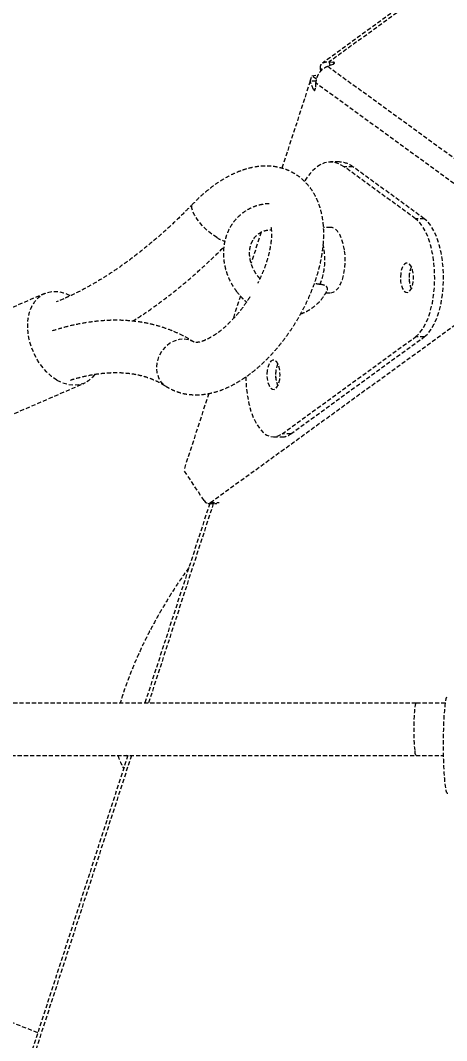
# Model space of a CAD drawing. Header units: millimetres. Extents: x -6061 to 5100, y -3651 to 3328.
# Drawn here: x 947.7 to 1078.1, y 406.5 to 718.5 of the extents above; entities that cross this region are included whole.
import ezdxf

# ---------------------------------------------------------------- set-up
doc = ezdxf.new("R2010")
doc.units = ezdxf.units.MM
doc.linetypes.add('HIDDEN', pattern=[1.905, 1.27, -0.635])
for name, color, linetype in [('DIKOM_ОБЪЕКТ', 7, 'Continuous'), ('DIKOM_РАЗМЕР_ЗОНА', 7, 'Continuous'), ('DIKOM_РАЗМЕР_ОБЪЕКТА', 7, 'Continuous')]:
    doc.layers.add(name, color=color, linetype=linetype)
doc.styles.add('style1', font='arialbd.ttf', dxfattribs={"width": 0.8})
doc.dimstyles.new('1-50', dxfattribs={"dimtxt": 300, "dimasz": 200, "dimexe": 100, "dimexo": 0, "dimgap": 100, "dimtad": 1, "dimtxsty": 'style1', "dimcen": 200, "dimclrd": 7, "dimclre": 7, "dimclrt": 7, "dimadec": 1, "dimazin": 2, "dimtfac": 1, "dimtmove": 0, "dimatfit": 2, "dimfxl": 0, "dimlwd": 25, "dimlwe": 18, "dimarcsym": 0})

# ---------------------------------------------------------------- blocks, each defined once
blk = doc.blocks.new('*D0')
at = {"layer": 'Defpoints', "color": 0, "transparency": 16777216}
for p in [(3244.44, 1090.08), (-2954.24, -571.35), (3244.44, -1487.03)]:
    blk.add_point(p, dxfattribs=at)
at = {"layer": 'DIKOM_РАЗМЕР_ОБЪЕКТА', "color": 7, "lineweight": 18, "transparency": 16777216}
for p, q in [((3244.44, 1090.08), (3244.44, -1587.03)), ((-2954.24, -571.35), (-2954.24, -1587.03))]:
    blk.add_line(p, q, dxfattribs=at)
at = {"layer": 'DIKOM_РАЗМЕР_ОБЪЕКТА', "color": 7, "lineweight": 25, "transparency": 16777216}
blk.add_line((-2754.24, -1487.03), (3044.44, -1487.03), dxfattribs=at)
at = {"layer": 'DIKOM_РАЗМЕР_ОБЪЕКТА', "color": 7, "transparency": 16777216}
for points in [[(-2754.24, -1453.69), (-2754.24, -1520.36), (-2954.24, -1487.03)], [(3044.44, -1453.69), (3044.44, -1520.36), (3244.44, -1487.03)]]:
    blk.add_solid(points, dxfattribs=at)
at = {"layer": 'DIKOM_РАЗМЕР_ОБЪЕКТА', "color": 7, "transparency": 16777216, "insert": (279.31, -1118.98), "char_height": 300, "attachment_point": 5, "style": 'style1'}
blk.add_mtext('{\\fArial|b0|i0|c204|p34;\\H1.75x;6200}', dxfattribs=at)
blk = doc.blocks.new('*D1')
at = {"layer": 'Defpoints', "color": 0, "transparency": 16777216}
for p in [(2324.34, 3327.92), (-5419.16, -2822.08), (-1808.64, -2822.08)]:
    blk.add_point(p, dxfattribs=at)
at = {"layer": 'DIKOM_РАЗМЕР_ЗОНА', "color": 7, "lineweight": 18, "transparency": 16777216}
for p, q in [((2324.34, 3327.92), (-5519.16, 3327.92)), ((-1808.64, -2822.08), (-5519.16, -2822.08))]:
    blk.add_line(p, q, dxfattribs=at)
at = {"layer": 'DIKOM_РАЗМЕР_ЗОНА', "color": 7, "lineweight": 25, "transparency": 16777216}
blk.add_line((-5419.16, 3127.92), (-5419.16, -2622.08), dxfattribs=at)
at = {"layer": 'DIKOM_РАЗМЕР_ЗОНА', "color": 7, "transparency": 16777216}
for points in [[(-5452.49, 3127.92), (-5385.83, 3127.92), (-5419.16, 3327.92)], [(-5452.49, -2622.08), (-5385.83, -2622.08), (-5419.16, -2822.08)]]:
    blk.add_solid(points, dxfattribs=at)
at = {"layer": 'DIKOM_РАЗМЕР_ЗОНА', "color": 7, "transparency": 16777216, "insert": (-5787.21, -178.18), "char_height": 300, "attachment_point": 5, "rotation": 90, "style": 'style1'}
blk.add_mtext('{\\fArial|b0|i0|c204|p34;\\H1.75x;6150}', dxfattribs=at)
blk = doc.blocks.new('*D2')
at = {"layer": 'Defpoints', "color": 0, "transparency": 16777216}
for p in [(5097.78, 1174.32), (-4808.91, -571.39), (5097.78, -3550.63)]:
    blk.add_point(p, dxfattribs=at)
at = {"layer": 'DIKOM_РАЗМЕР_ЗОНА', "color": 7, "lineweight": 18, "transparency": 16777216}
for p, q in [((5097.78, 1174.32), (5097.78, -3650.63)), ((-4808.91, -571.39), (-4808.91, -3650.63))]:
    blk.add_line(p, q, dxfattribs=at)
at = {"layer": 'DIKOM_РАЗМЕР_ЗОНА', "color": 7, "lineweight": 25, "transparency": 16777216}
blk.add_line((-4608.91, -3550.63), (4897.78, -3550.63), dxfattribs=at)
at = {"layer": 'DIKOM_РАЗМЕР_ЗОНА', "color": 7, "transparency": 16777216}
for points in [[(-4608.91, -3517.3), (-4608.91, -3583.96), (-4808.91, -3550.63)], [(4897.78, -3517.3), (4897.78, -3583.96), (5097.78, -3550.63)]]:
    blk.add_solid(points, dxfattribs=at)
at = {"layer": 'DIKOM_РАЗМЕР_ЗОНА', "color": 7, "transparency": 16777216, "insert": (864.15, -3182.58), "char_height": 300, "attachment_point": 5, "style": 'style1'}
blk.add_mtext('{\\fArial|b0|i0|c204|p34;\\H1.75x;9900}', dxfattribs=at)
blk = doc.blocks.new('*D3')
at = {"layer": 'Defpoints', "color": 0, "transparency": 16777216}
for p in [(-3174.2, 1527.92), (2804.07, 1527.92), (-2373.39, -1022.08)]:
    blk.add_point(p, dxfattribs=at)
at = {"layer": 'DIKOM_РАЗМЕР_ОБЪЕКТА', "color": 7, "lineweight": 18, "transparency": 16777216}
for p, q in [((2804.07, 1527.92), (-3274.2, 1527.92)), ((-2373.39, -1022.08), (-3274.2, -1022.08))]:
    blk.add_line(p, q, dxfattribs=at)
at = {"layer": 'DIKOM_РАЗМЕР_ОБЪЕКТА', "color": 7, "lineweight": 25, "transparency": 16777216}
blk.add_line((-3174.2, -822.08), (-3174.2, 1327.92), dxfattribs=at)
at = {"layer": 'DIKOM_РАЗМЕР_ОБЪЕКТА', "color": 7, "transparency": 16777216}
for points in [[(-3207.54, 1327.92), (-3140.87, 1327.92), (-3174.2, 1527.92)], [(-3207.54, -822.08), (-3140.87, -822.08), (-3174.2, -1022.08)]]:
    blk.add_solid(points, dxfattribs=at)
at = {"layer": 'DIKOM_РАЗМЕР_ОБЪЕКТА', "color": 7, "transparency": 16777216, "insert": (-3542.25, 166.98), "char_height": 300, "attachment_point": 5, "rotation": 90, "style": 'style1'}
blk.add_mtext('{\\fArial|b0|i0|c204|p34;\\H1.75x;2550}', dxfattribs=at)

msp = doc.modelspace()

# ---------------------------------------------------------------- linework, layer by layer
at = {"layer": 'DIKOM_ОБЪЕКТ', "color": 7, "linetype": 'HIDDEN', "lineweight": 15}
for p, q in [((1141.137, 778.783), (1040.047, 705.342)), ((1143.005, 779.032), (1042.141, 705.756)), ((1042.141, 705.756), (1043.421, 705.658)), ((1042.475, 704.727), (1042.141, 705.756)), ((1043.571, 705.194), (1043.421, 705.658)), ((1040.033, 703.389), (1039.458, 703.806)), ((1039.593, 702.876), (1039.458, 703.806)), ((1043.21, 705.008), (1041.711, 704.434)), ((1041.711, 704.434), (1104.041, 659.144)), ((1036.323, 699.859), (1027.67, 673.219)), ((1036.323, 699.859), (1036.852, 701.486)), ((1037.367, 697.325), (1036.323, 699.859)), ((1038.118, 699.859), (1036.323, 699.859)), ((1036.852, 701.486), (1038.83, 701.825)), ((1038.252, 700.47), (1036.852, 701.486)), ((1038.003, 699.329), (1037.919, 697.726)), ((1100.333, 654.04), (1038.003, 699.329)), ((1037.854, 697.325), (1037.367, 697.325)), ((1045.254, 675.157), (1042.57, 675.157)), ((1068.55, 657.824), (1046.716, 673.689)), ((1049.4, 673.689), (1046.716, 673.689)), ((1071.234, 657.825), (1049.4, 673.689)), ((1042.572, 655.157), (1040.41, 655.157)), ((1071.234, 657.825), (1068.55, 657.824)), ((1021.32, 653.669), (1018.257, 644.24)), ((1005.824, 570.999), (1096.917, 637.191)), ((955.215, 634.995), (928.756, 623.526)), ((960.968, 633.347), (958.685, 632.358)), ((1014.989, 634.178), (1012.708, 627.155)), ((1041.106, 635.157), (1042.573, 635.157)), ((1027.727, 592.019), (1068.553, 621.684)), ((1030.41, 592.019), (1071.236, 621.685)), ((1071.236, 621.685), (1068.553, 621.684)), ((940.687, 596.001), (967.146, 607.469)), ((1005.308, 604.376), (997.698, 580.948)), ((1025.102, 591.089), (1027.785, 591.089)), ((1030.41, 592.019), (1027.727, 592.019)), ((1003.882, 571.61), (997.698, 580.948)), ((1005.824, 570.999), (1008.495, 570.999)), ((1005.608, 570.754), (985.765, 509.683)), ((1006.707, 570.754), (986.864, 509.683)), ((1005.133, 570.754), (1007.805, 570.754)), ((1068.701, 509.683), (670.638, 509.683)), ((1077.701, 509.683), (1068.701, 509.683)), ((670.638, 493.683), (1068.701, 493.683)), ((953.014, 408.887), (737.607, 493.683)), ((980.566, 493.683), (949.722, 398.757)), ((981.665, 493.683), (951.201, 399.924)), ((980.465, 493.372), (980.1, 493.683)), ((1068.701, 493.683), (1077.128, 493.683))]:
    msp.add_line(p, q, dxfattribs=at)
at = {"layer": 'DIKOM_ОБЪЕКТ', "color": 7, "linetype": 'HIDDEN', "lineweight": 15, "flags": 128}
for points in [[(1046.716, 673.689), (1045.235, 674.56), (1043.719, 675.047), (1042.188, 675.145), (1040.662, 674.852), (1039.16, 674.172), (1037.704, 673.113), (1036.31, 671.69), (1034.999, 669.921), (1034.615, 669.312)], [(1007.789, 652.043), (1006.49, 652.907), (1005.179, 653.953), (1003.916, 655.133), (1002.761, 656.391), (1001.767, 657.669), (1000.982, 658.906), (1000.442, 660.045), (1000.172, 661.033), (1000.184, 661.823), (1000.463, 662.363)], [(1046.815, 648.314), (1046.471, 650.053), (1045.986, 651.615), (1045.378, 652.943), (1044.668, 653.99), (1043.883, 654.718), (1043.05, 655.1), (1042.572, 655.157)], [(1068.553, 621.684), (1069.652, 622.677), (1070.678, 624.003), (1071.612, 625.635), (1072.435, 627.542), (1073.132, 629.686), (1073.688, 632.026), (1074.093, 634.517), (1074.34, 637.11), (1074.422, 639.754), (1074.339, 642.399), (1074.093, 644.991), (1073.687, 647.482), (1073.131, 649.823), (1072.434, 651.967), (1071.61, 653.874), (1070.676, 655.506), (1069.65, 656.831), (1068.55, 657.824)], [(1071.236, 621.685), (1072.335, 622.678), (1073.361, 624.003), (1074.295, 625.635), (1075.119, 627.542), (1075.815, 629.686), (1076.372, 632.027), (1076.777, 634.518), (1077.023, 637.11), (1077.106, 639.755), (1077.023, 642.399), (1076.776, 644.992), (1076.371, 647.483), (1075.814, 649.823), (1075.117, 651.967), (1074.294, 653.874), (1073.359, 655.506), (1072.333, 656.832), (1071.234, 657.825)], [(1042.573, 635.157), (1043.367, 635.316), (1044.185, 635.83), (1044.945, 636.68), (1045.62, 637.838), (1046.184, 639.259), (1046.618, 640.894), (1046.905, 642.683), (1047.036, 644.562), (1047.006, 646.462), (1046.815, 648.314)], [(1064.012, 641.145), (1063.915, 639.883), (1063.98, 638.61), (1064.203, 637.431), (1064.566, 636.439), (1065.038, 635.716), (1065.583, 635.32), (1066.156, 635.284), (1066.71, 635.609), (1067.2, 636.271), (1067.587, 637.214), (1067.84, 638.364), (1067.937, 639.626), (1067.872, 640.898), (1067.649, 642.078), (1067.286, 643.07), (1066.814, 643.793), (1066.269, 644.188), (1065.696, 644.225), (1065.142, 643.899), (1064.652, 643.238), (1064.265, 642.294), (1064.012, 641.145)], [(1067.267, 643.108), (1066.948, 642.295), (1066.695, 641.145)], [(958.865, 608.449), (957.212, 609.601), (955.652, 611.026), (954.221, 612.69), (952.953, 614.554), (951.879, 616.574), (951.022, 618.704), (950.403, 620.893), (950.037, 623.09), (949.933, 625.243), (950.092, 627.303), (950.51, 629.22), (951.179, 630.95), (952.083, 632.452), (953.199, 633.691), (954.503, 634.638), (955.963, 635.271), (957.546, 635.575), (959.213, 635.542), (960.927, 635.175), (962.647, 634.48), (962.973, 634.311)], [(1000.833, 620.049), (1000.657, 620.158), (999.298, 620.751), (997.807, 620.997), (996.255, 620.884), (994.715, 620.418), (993.257, 619.621), (991.951, 618.529), (990.857, 617.194), (990.027, 615.678), (989.499, 614.052), (989.298, 612.393), (989.434, 610.777), (989.9, 609.28), (990.674, 607.973), (991.721, 606.916), (992.159, 606.604)], [(1023.186, 611.479), (1023.089, 610.217), (1023.154, 608.944), (1023.377, 607.764), (1023.74, 606.773), (1024.213, 606.05), (1024.757, 605.654), (1025.33, 605.618), (1025.884, 605.943), (1026.374, 606.605), (1026.761, 607.548), (1027.014, 608.698), (1027.112, 609.96), (1027.046, 611.232), (1026.823, 612.412), (1026.461, 613.404), (1025.988, 614.127), (1025.443, 614.522), (1024.871, 614.559), (1024.317, 614.233), (1023.826, 613.572), (1023.439, 612.628), (1023.186, 611.479)], [(1026.442, 613.442), (1026.122, 612.628), (1025.87, 611.479)], [(970.336, 610.091), (969.746, 609.358), (968.532, 608.261), (967.146, 607.469), (965.62, 606.999), (963.99, 606.863), (962.295, 607.064), (960.573, 607.597), (958.865, 608.449)], [(1016.609, 609.464), (1016.625, 608.762), (1016.79, 606.137), (1017.117, 603.59), (1017.599, 601.168), (1018.228, 598.92), (1018.99, 596.89), (1019.871, 595.116), (1020.853, 593.634), (1021.919, 592.472), (1023.046, 591.653), (1024.213, 591.193), (1025.398, 591.101), (1026.577, 591.378), (1027.727, 592.019)], [(1003.882, 571.61), (1004.1, 571.32), (1004.331, 571.087), (1004.573, 570.913), (1004.821, 570.803), (1005.074, 570.756), (1005.328, 570.773), (1005.579, 570.854), (1005.824, 570.999)], [(1078.4, 482.018), (1078.35, 482.029), (1078.152, 482.292), (1077.959, 482.9), (1077.777, 483.839), (1077.609, 485.087), (1077.46, 486.615), (1077.333, 488.386), (1077.231, 490.36), (1077.156, 492.49), (1077.111, 494.726), (1077.095, 497.016), (1077.111, 499.306), (1077.156, 501.542), (1077.231, 503.672), (1077.333, 505.646), (1077.46, 507.418), (1077.609, 508.946), (1077.777, 510.195), (1077.959, 511.134), (1078.152, 511.743), (1078.35, 512.007), (1078.4, 512.018)], [(1068.701, 509.683), (1068.574, 509.549), (1068.43, 509.05), (1068.298, 508.208), (1068.186, 507.06), (1068.097, 505.661), (1068.037, 504.076), (1068.008, 502.379), (1068.011, 500.649), (1068.046, 498.968), (1068.112, 497.414), (1068.206, 496.059), (1068.323, 494.968)]]:
    msp.add_lwpolyline(points, dxfattribs=at)
at = {"layer": 'DIKOM_ОБЪЕКТ', "color": 7, "linetype": 'HIDDEN', "lineweight": 15}
for centre, radius, start, end in [((1045.112, 668.169), 6.99, 52.15918, 88.83761), ((1012.105, 658.667), 7.906, 236.91229, 256.95164), ((1021.785, 645.205), 19.048, 336.84243, 13.71496), ((1074.823, 639.755), 8.266, 156.06644, 203.9417), ((1074.62, 639.694), 8.056, 169.62526, 204.13381), ((1033.996, 610.089), 8.265, 156.06526, 203.94263), ((1033.795, 610.028), 8.057, 169.62801, 204.13114), ((1027.721, 595.441), 4.352, 270.84626, 308.16475), ((1070.055, 494.78), 1.742, 173.81047, 219.00197)]:
    msp.add_arc(centre, radius, start, end, dxfattribs=at)
for centre, major_axis, ratio, start_param, end_param in [((1042.868, 705.256), (0.898, 0.235), 0.3672639, 5.0046043, 7.0989994), ((1037.578, 697.974), (-0.054, 0.927), 0.367225, 2.3257298, 4.4201249)]:
    msp.add_ellipse(centre, major_axis=major_axis, ratio=ratio, start_param=start_param, end_param=end_param, dxfattribs=at)
for points, knots in [([(1039.458, 703.806), (1039.469, 704.152), (1039.489, 704.785), (1040.013, 705.388), (1040.871, 705.786), (1041.696, 705.766), (1042.141, 705.756)], [0, 0, 0, 0, 0.2731917, 0.5000175, 0.7304073, 1, 1, 1, 1]), ([(1041.711, 704.434), (1041.17, 704.159), (1040.178, 703.657), (1039.054, 702.454), (1038.26, 701.021), (1038.093, 699.922), (1038.003, 699.329)], [0, 0, 0, 0, 0.27319043, 0.50001583, 0.73040357, 1, 1, 1, 1]), ([(992.154, 606.608), (992.631, 606.32), (993.75, 605.645), (995.655, 604.854), (997.832, 604.263), (1000.093, 603.964), (1002.427, 603.948), (1004.83, 604.219), (1007.3, 604.782), (1009.825, 605.643), (1012.388, 606.804), (1014.959, 608.255), (1017.504, 609.978), (1019.995, 611.945), (1022.407, 614.13), (1024.723, 616.508), (1026.931, 619.056), (1029.017, 621.752), (1030.97, 624.578), (1032.777, 627.51), (1034.426, 630.529), (1035.904, 633.614), (1037.2, 636.744), (1038.303, 639.899), (1039.199, 643.062), (1039.877, 646.213), (1040.323, 649.337), (1040.52, 652.414), (1040.451, 655.419), (1040.1, 658.319), (1039.478, 660.974), (1038.623, 663.354), (1037.583, 665.448), (1036.3, 667.396), (1034.766, 669.16), (1032.988, 670.696), (1031.053, 671.935), (1028.992, 672.875), (1026.83, 673.522), (1024.586, 673.881), (1022.267, 673.954), (1019.877, 673.742), (1017.421, 673.24), (1014.905, 672.44), (1012.348, 671.34), (1009.776, 669.946), (1007.223, 668.278), (1004.72, 666.355), (1002.462, 664.376), (1001.072, 662.976), (1000.464, 662.363)], [0, 0, 0, 0, 0.0138237, 0.0324294, 0.0510098, 0.0697801, 0.0889562, 0.1087244, 0.1292115, 0.1504424, 0.1723135, 0.1946158, 0.2171146, 0.2395911, 0.261961, 0.284202, 0.3063238, 0.3283503, 0.350312, 0.3722414, 0.3941726, 0.4161313, 0.4381498, 0.4602641, 0.482512, 0.504929, 0.5275456, 0.5503725, 0.5733796, 0.5964206, 0.6192233, 0.6391392, 0.6583539, 0.6769528, 0.6969325, 0.7162823, 0.7351643, 0.7538036, 0.7723732, 0.7910866, 0.8101633, 0.8297979, 0.8501326, 0.8712159, 0.8929708, 0.9152047, 0.9376809, 0.9601716, 0.9825665, 1, 1, 1, 1]), ([(1000.464, 662.363), (999.79, 661.672), (997.833, 659.664), (994.556, 656.487), (990.634, 652.909), (986.692, 649.551), (982.744, 646.419), (978.804, 643.522), (974.885, 640.867), (970.999, 638.458), (967.162, 636.306), (963.817, 634.616), (961.774, 633.706), (960.968, 633.347)], [0, 0, 0, 0, 0.0519065, 0.1507508, 0.2494833, 0.3480801, 0.4465298, 0.5448221, 0.6429506, 0.7409138, 0.8387168, 0.9363757, 1, 1, 1, 1]), ([(1023.787, 662.41), (1023.701, 662.411), (1022.947, 662.416), (1021.54, 662.185), (1019.598, 661.688), (1017.727, 660.894), (1015.959, 659.829), (1014.33, 658.484), (1012.881, 656.863), (1011.705, 655.055), (1010.816, 653.128), (1010.205, 651.148), (1009.851, 649.084), (1009.754, 646.974), (1009.911, 644.867), (1010.3, 642.824), (1010.868, 640.96), (1011.514, 639.387), (1012.215, 638), (1012.93, 636.793), (1013.484, 636.02), (1013.731, 635.675)], [0, 0, 0, 0, 0.0073591, 0.0647325, 0.1229823, 0.182199, 0.2425485, 0.3042713, 0.3676548, 0.4330168, 0.4920854, 0.5513204, 0.6106073, 0.6697525, 0.7284142, 0.7859132, 0.8404705, 0.8870882, 0.9235714, 0.9658327, 1, 1, 1, 1]), ([(1024.345, 655.139), (1024.356, 655.082), (1024.435, 654.66), (1024.494, 653.61), (1024.475, 652.01), (1024.294, 650.172), (1023.945, 648.157), (1023.415, 645.992), (1022.706, 643.713), (1021.807, 641.364), (1020.994, 639.483), (1020.433, 638.409), (1020.283, 638.12)], [0, 0, 0, 0, 0.0175458, 0.1297792, 0.2428383, 0.3575036, 0.4739987, 0.5922571, 0.7120699, 0.8331608, 0.9552344, 1, 1, 1, 1]), ([(1020.96, 639.508), (1020.682, 639.816), (1020.013, 640.554), (1019.357, 641.616), (1018.807, 642.692), (1018.413, 643.646), (1018.067, 644.803), (1017.844, 646.019), (1017.768, 647.272), (1017.855, 648.519), (1018.117, 649.727), (1018.559, 650.866), (1019.19, 651.914), (1020.029, 652.847), (1021.06, 653.604), (1022.253, 654.126), (1023.376, 654.405), (1024.129, 654.411), (1024.417, 654.413)], [0, 0, 0, 0, 0.0533563, 0.1281447, 0.1590492, 0.2101339, 0.2631443, 0.3200012, 0.3794525, 0.4412218, 0.5053463, 0.5722579, 0.6428044, 0.7182299, 0.7998765, 0.8784501, 0.9536323, 1, 1, 1, 1]), ([(982.028, 626.504), (982.355, 626.703), (984.164, 627.802), (987.449, 630.05), (991.869, 633.249), (996.258, 636.703), (1000.609, 640.37), (1004.907, 644.263), (1008.003, 647.214), (1009.652, 648.893), (1009.907, 649.152)], [0, 0, 0, 0, 0.03458089, 0.19117531, 0.34761555, 0.50387925, 0.65996143, 0.81586197, 0.97159014, 1, 1, 1, 1]), ([(1039.298, 637.714), (1039.003, 637.749), (1038.466, 637.813), (1037.901, 638.023), (1037.646, 638.118)], [0, 0, 0, 0, 0.54956543, 1, 1, 1, 1]), ([(1041.539, 636.036), (1041.572, 636.075), (1041.736, 636.275), (1041.604, 636.739), (1041.111, 637.27), (1040.276, 637.618), (1039.606, 637.684), (1039.298, 637.714)], [0, 0, 0, 0, 0.0611336, 0.3086024, 0.5532593, 0.7948915, 1, 1, 1, 1]), ([(1017.879, 633.877), (1017.481, 633.259), (1016.597, 631.887), (1015.105, 629.897), (1013.463, 627.922), (1011.78, 626.132), (1010.096, 624.55), (1008.445, 623.197), (1006.865, 622.086), (1005.396, 621.222), (1004.079, 620.601), (1002.952, 620.206), (1002.05, 620.005), (1001.398, 619.954), (1001.003, 619.988), (1000.846, 620.038), (1000.838, 620.045), (1000.834, 620.048)], [0, 0, 0, 0, 0.0568597, 0.126206, 0.1952355, 0.263785, 0.3316892, 0.3987876, 0.464941, 0.5300601, 0.5941546, 0.6574251, 0.7203947, 0.7838236, 0.8492502, 0.9198636, 1, 1, 1, 1]), ([(1013.731, 635.675), (1014.234, 635.045), (1014.944, 634.155), (1016.02, 633.067), (1016.569, 632.597), (1016.867, 632.342)], [0, 0, 0, 0, 0.5256236, 0.7424692, 1, 1, 1, 1]), ([(1033.392, 628.699), (1033.997, 628.934), (1035.246, 629.418), (1036.984, 630.488), (1038.618, 631.826), (1040.053, 633.455), (1041.037, 634.882), (1041.445, 635.802), (1041.547, 636.032)], [0, 0, 0, 0, 0.1726514, 0.3557836, 0.5430849, 0.7354222, 0.9337655, 1, 1, 1, 1]), ([(1000.834, 620.048), (1000.241, 620.418), (998.638, 621.419), (995.892, 622.826), (992.571, 624.193), (989.112, 625.274), (985.524, 626.072), (981.809, 626.584), (977.975, 626.808), (974.027, 626.739), (969.974, 626.378), (965.826, 625.714), (961.64, 624.785), (958.819, 623.928), (957.425, 623.505)], [0, 0, 0, 0, 0.0493995, 0.1334687, 0.217549, 0.3018635, 0.3866609, 0.4721429, 0.5584541, 0.6456677, 0.7337843, 0.82274, 0.9124224, 1, 1, 1, 1]), ([(962.983, 608.456), (963.59, 608.648), (965.372, 609.211), (968.212, 609.863), (971.5, 610.435), (974.659, 610.741), (977.693, 610.803), (980.601, 610.617), (983.384, 610.185), (986.048, 609.504), (988.595, 608.56), (990.615, 607.565), (991.768, 606.847), (992.154, 606.608)], [0, 0, 0, 0, 0.0495173, 0.145383, 0.2415078, 0.3381006, 0.4354366, 0.5338682, 0.6338113, 0.7357104, 0.8399218, 0.9464966, 1, 1, 1, 1]), ([(999.226, 551.115), (998.764, 550.476), (997.317, 548.478), (995.024, 545.033), (992.353, 540.802), (989.839, 536.513), (987.482, 532.187), (985.293, 527.834), (983.282, 523.466), (981.451, 519.093), (979.835, 514.731), (978.762, 511.588), (978.299, 509.921), (978.234, 509.683)], [0, 0, 0, 0, 0.048314, 0.151064, 0.2538893, 0.3568621, 0.4600584, 0.5635597, 0.6674517, 0.7718272, 0.876785, 0.982427, 1, 1, 1, 1]), ([(977.549, 493.683), (977.55, 493.68), (977.776, 492.823), (978.322, 491.462), (978.996, 490.162), (979.258, 489.657)], [0, 0, 0, 0, 0.0022032, 0.611871, 1, 1, 1, 1])]:
    msp.add_open_spline(points, degree=3, knots=knots, dxfattribs=at)

# ---------------------------------------------------------------- dimensions: what is measured, and where the dimension line sits
at = {"layer": 'DIKOM_РАЗМЕР_ЗОНА'}
dim = msp.add_linear_dim(base=(-5419.159, -2822.077), p1=(2324.34, 3327.923), p2=(-1808.638, -2822.077), angle=90, text='{\\fArial|b0|i0|c204|p34;\\H1.75x;<>}', dimstyle='1-50', dxfattribs=at)
dim.commit()
dim.dimension.update_dxf_attribs({"geometry": '*D1', "text_midpoint": (-5419.159, -178.183), "dimtype": 160})
dim = msp.add_linear_dim(base=(5097.777, -3550.63), p1=(-4808.913, -571.389), p2=(5097.777, 1174.316), text='{\\fArial|b0|i0|c204|p34;\\H1.75x;9900}', dimstyle='1-50', dxfattribs=at)
dim.commit()
dim.dimension.update_dxf_attribs({"geometry": '*D2', "text_midpoint": (864.153, -3550.63), "dimtype": 160})
at = {"layer": 'DIKOM_РАЗМЕР_ОБЪЕКТА'}
dim = msp.add_linear_dim(base=(-3174.204, 1527.923), p1=(-2373.391, -1022.077), p2=(2804.073, 1527.923), angle=90, text='{\\fArial|b0|i0|c204|p34;\\H1.75x;<>}', dimstyle='1-50', dxfattribs=at)
dim.commit()
dim.dimension.update_dxf_attribs({"geometry": '*D3', "text_midpoint": (-3174.204, 166.976), "dimtype": 160})
dim = msp.add_linear_dim(base=(3244.443, -1487.027), p1=(-2954.235, -571.349), p2=(3244.443, 1090.082), text='{\\fArial|b0|i0|c204|p34;\\H1.75x;6200}', dimstyle='1-50', dxfattribs=at)
dim.commit()
dim.dimension.update_dxf_attribs({"geometry": '*D0', "text_midpoint": (279.308, -1487.027), "dimtype": 160})

doc.saveas('drawing.dxf')
